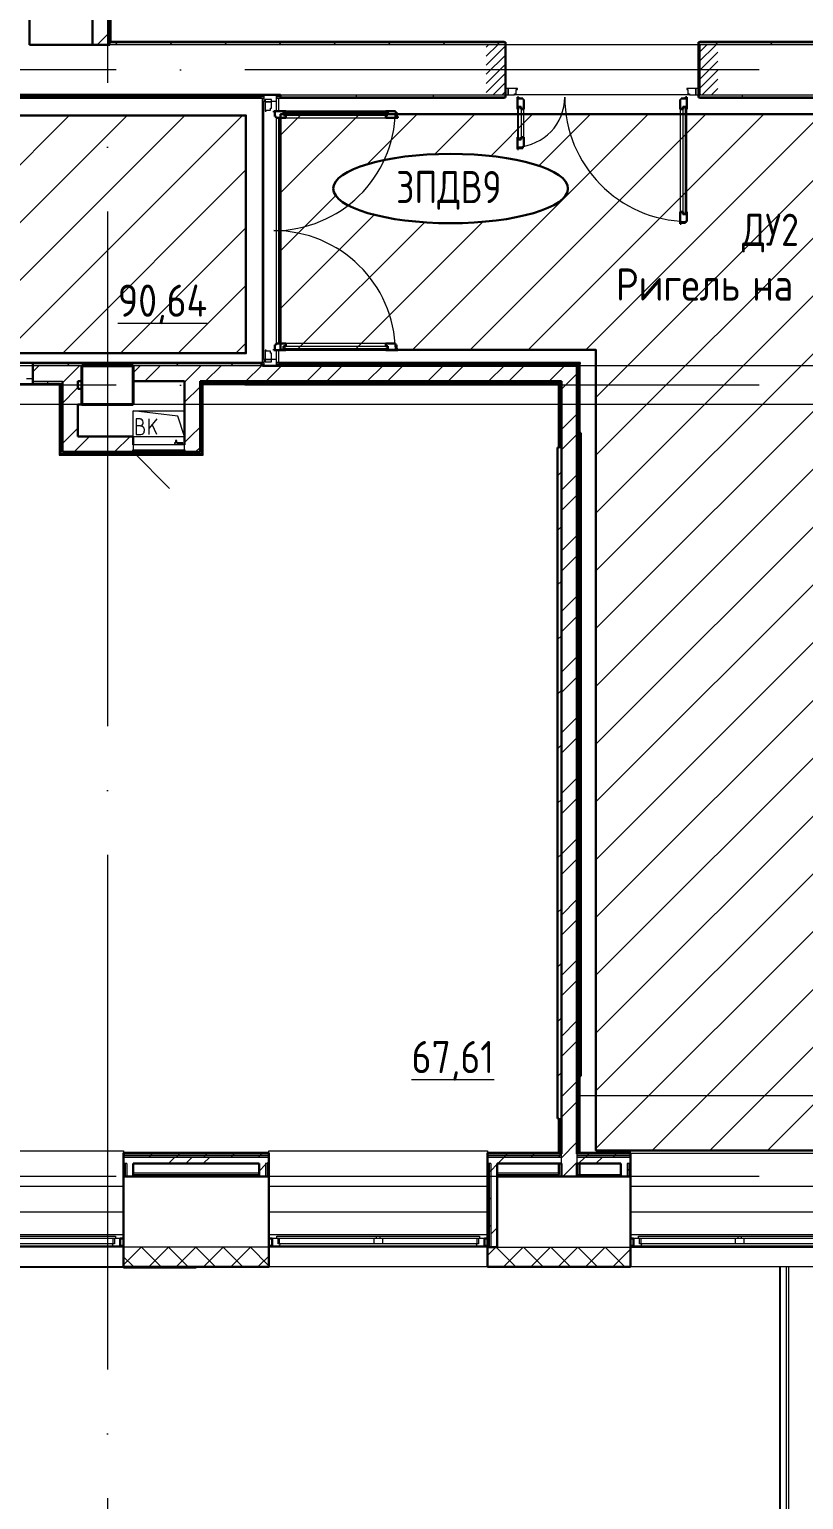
# Model space of a CAD drawing. Header units: millimetres. Extents: x -259809 to 472825, y -397243 to 31861.
# Drawn here: x 268364 to 274383, y -372963 to -361538 of the extents above; entities that cross this region are included whole.
import ezdxf

# ---------------------------------------------------------------- set-up
doc = ezdxf.new("R2010")
doc.units = ezdxf.units.MM
for name, pattern in [('ADSK_Линия сетки', [25, 20, -2.5, 0, -2.5]), ('ADSK_Сверху', [450, 300, -150]), ('ADSK_Штриховая_ш2 п1_5', [4.5, 3, -1.5])]:
    doc.linetypes.add(name, pattern=pattern)
for name, color, linetype, lineweight in [('_ Окна', 252, 'Continuous', 30), ('Аннотация', 252, 'Continuous', 18), ('Витраж', 252, 'Continuous', 9), ('Двери', 252, 'Continuous', 9), ('Линии', 7, 'Continuous', 9), ('лс', 5, 'Continuous', 30), ('Марки помещений', 252, 'Continuous', 20), ('Несущие колонны', 252, 'Continuous', 18), ('Оборудование', 8, 'Continuous', 18), ('Ограждение', 252, 'Continuous', 9), ('Окна', 252, 'Continuous', 9), ('Оси', 252, 'Continuous', 9), ('Перекрытие', 252, 'Continuous', 18), ('Стены внутренние', 252, 'Continuous', 18), ('Стены наружные', 252, 'Continuous', 18), ('Стены штриховка', 7, 'Continuous', 9)]:
    doc.layers.add(name, color=color, linetype=linetype, lineweight=lineweight)
doc.layers.add('Двери открывание', color=7, linetype='Continuous', lineweight=9, true_color=0xc0c0c0)
doc.layers.add('СОТ', color=7, linetype='Continuous')
doc.styles.add('GOST 2.304 type A', font='', dxfattribs={"height": 250})
doc.styles.add('GOST Common_2', font='', dxfattribs={"width": 0.9, "height": 250})
doc.styles.get('GOST 2.304 type A').set_extended_font_data('GOST 2.304 type A')
doc.styles.get('GOST Common_2').set_extended_font_data('GOST type B')
pattern_1 = [(45, (0, 56557.33), (-224.5064, 224.5064), [])]

# ---------------------------------------------------------------- blocks, each defined once
blk = doc.blocks.new('3 этаж')
at = {"color": 251, "lineweight": 18, "true_color": 0x636466}
for p, q in [((269518, -11854), (269171, -11813)), ((269171, -12013), (269171, -11813)), ((269171, -11813), (269571, -11813)), ((269225, -11876), (269195, -11876)), ((269195, -11876), (269195, -11996)), ((269355, -11876), (269295, -11948)), ((269295, -11996), (269295, -11876)), ((269571, -12013), (269518, -11854)), ((269228, -11930), (269195, -11930)), ((269248, -11910), (269248, -11900)), ((269258, -11970), (269258, -11960)), ((269355, -11996), (269319, -11919)), ((269195, -11996), (269231, -11996))]:
    blk.add_line(p, q, dxfattribs=at)
for centre, radius, start, end in [((269225, -11900), 23.3, 0, 90), ((269228, -11910), 20, 270, 0), ((269228, -11960), 30, 0, 90), ((269231, -11970), 26.7, 270, 0)]:
    blk.add_arc(centre, radius, start, end, dxfattribs=at)
at = {"layer": '_ Окна', "color": 251, "lineweight": 18, "true_color": 0x636466}
for p, q in [((269025, -18245), (269025, -18286)), ((269071, -18245), (269033, -18245)), ((269071, -18303), (269071, -18245)), ((270289, -18245), (270251, -18245)), ((270251, -18245), (270251, -18303)), ((270297, -18286), (270297, -18245)), ((271855, -18245), (271855, -18286)), ((271901, -18245), (271863, -18245)), ((271901, -18303), (271901, -18245)), ((273099, -18245), (273061, -18245)), ((273061, -18245), (273061, -18303)), ((273107, -18286), (273107, -18245)), ((269007, -18286), (269012, -18303)), ((269012, -18303), (269071, -18303)), ((269025, -18286), (269013, -18286)), ((270251, -18303), (270311, -18303)), ((270309, -18286), (270297, -18286)), ((270311, -18303), (270315, -18286)), ((271837, -18286), (271842, -18303)), ((271842, -18303), (271901, -18303)), ((271855, -18286), (271843, -18286)), ((273061, -18303), (273121, -18303)), ((273119, -18286), (273107, -18286)), ((273121, -18303), (273125, -18286))]:
    blk.add_line(p, q, dxfattribs=at)
at = {"layer": '_ Окна', "color": 251, "true_color": 0x636466}
for p, q in [((269096, -18245), (269071, -18245)), ((269071, -18245), (269071, -18303)), ((270251, -18245), (270226, -18245)), ((270251, -18303), (270251, -18245)), ((271926, -18245), (271901, -18245)), ((271901, -18245), (271901, -18303)), ((273061, -18245), (273036, -18245)), ((273061, -18303), (273061, -18245)), ((269071, -18303), (269096, -18303)), ((270226, -18303), (270251, -18303)), ((271901, -18303), (271926, -18303)), ((273036, -18303), (273061, -18303))]:
    blk.add_line(p, q, dxfattribs=at)
at = {"layer": 'Витраж', "color": 251, "lineweight": 18, "true_color": 0x636466}
for p, q in [((270186, -9358), (270186, -9408)), ((270286, -9358), (270186, -9358)), ((270286, -9408), (270286, -9358)), ((270186, -9408), (270196, -9408)), ((270246, -9408), (270286, -9408))]:
    blk.add_line(p, q, dxfattribs=at)
at = {"layer": 'Витраж', "color": 251, "true_color": 0x636466}
for p, q in [((270186, -11413), (270186, -9408)), ((270286, -9485), (270286, -9408)), ((270286, -11291), (270286, -9535)), ((270286, -11413), (270286, -11341))]:
    blk.add_line(p, q, dxfattribs=at)
at = {"layer": 'Витраж', "color": 251, "lineweight": 18, "true_color": 0x636466, "extrusion": (0, 0, -1)}
for p, q in [((270186, -11413), (270186, -11463)), ((270196, -11413), (270186, -11413)), ((270286, -11413), (270246, -11413)), ((270286, -11463), (270286, -11413)), ((268391, -11463), (268341, -11463)), ((268391, -11563), (268391, -11463)), ((270186, -11463), (270286, -11463)), ((268341, -11563), (268391, -11563))]:
    blk.add_line(p, q, dxfattribs=at)
at = {"layer": 'Двери', "color": 251, "linetype": 'Continuous', "lineweight": 18, "true_color": 0x636466}
for p, q in [((272005, -8968), (271916, -9057)), ((271934, -8968), (271916, -8986)), ((272066, -8978), (271916, -9128)), ((273702, -8968), (273566, -9104)), ((273631, -8968), (273566, -9033)), ((273716, -9025), (273566, -9175)), ((272066, -9048), (271916, -9198)), ((272066, -9119), (271916, -9269)), ((273716, -9096), (273566, -9246)), ((272066, -9190), (271916, -9340)), ((273716, -9166), (273566, -9316)), ((273716, -9237), (273595, -9358)), ((272066, -9261), (271969, -9358)), ((272066, -9331), (272039, -9358)), ((273716, -9308), (273666, -9358))]:
    blk.add_line(p, q, dxfattribs=at)
at = {"layer": 'Двери', "color": 251, "linetype": 'ADSK_Штриховая_ш2 п1_5', "true_color": 0x636466}
for p, q in [((272066, -8968), (271916, -8968)), ((272066, -9358), (272066, -8968)), ((273716, -8968), (273566, -8968)), ((273566, -8968), (273566, -9358)), ((271916, -9358), (272066, -9358)), ((273566, -9358), (273716, -9358))]:
    blk.add_line(p, q, dxfattribs=at)
at = {"layer": 'Двери', "color": 251, "true_color": 0x636466}
for p, q in [((272066, -9308), (272066, -9358)), ((272086, -9308), (272066, -9308)), ((272066, -9358), (272086, -9358)), ((272086, -9358), (272086, -9308)), ((272158, -9308), (272086, -9308)), ((272086, -9308), (272086, -9358)), ((272086, -9358), (272135, -9358)), ((272135, -9358), (272135, -9350)), ((272135, -9350), (272149, -9350)), ((272149, -9350), (272149, -9316)), ((272149, -9316), (272158, -9316)), ((272158, -9316), (272158, -9308)), ((273546, -9308), (273474, -9308)), ((273474, -9308), (273474, -9316)), ((273474, -9316), (273483, -9316)), ((273483, -9316), (273483, -9350)), ((273483, -9350), (273497, -9350)), ((273497, -9350), (273497, -9358)), ((273497, -9358), (273546, -9358)), ((273566, -9308), (273546, -9308)), ((273546, -9308), (273546, -9358)), ((273546, -9358), (273546, -9308)), ((273546, -9358), (273566, -9358)), ((273566, -9358), (273566, -9308)), ((270246, -9393), (270196, -9393)), ((270196, -9393), (270196, -9413)), ((270196, -9413), (270246, -9413)), ((270246, -9413), (270196, -9413)), ((270196, -9413), (270196, -9485)), ((270204, -9485), (270204, -9476)), ((270204, -9476), (270238, -9476)), ((270238, -9476), (270238, -9462)), ((270238, -9462), (270246, -9462)), ((270246, -9413), (270246, -9393)), ((270246, -9462), (270246, -9413)), ((272158, -9470), (272158, -9686)), ((272167, -9452), (272188, -9452)), ((272167, -9704), (272167, -9452)), ((272188, -9452), (272188, -9704)), ((272208, -9686), (272208, -9470)), ((273424, -9470), (273424, -10266)), ((273444, -9452), (273444, -10284)), ((273465, -9452), (273444, -9452)), ((273465, -10284), (273465, -9452)), ((273474, -10266), (273474, -9470)), ((270196, -9485), (270204, -9485)), ((270340, -9494), (270340, -9515)), ((271152, -9494), (270340, -9494)), ((270340, -9515), (271152, -9515)), ((271134, -9485), (270358, -9485)), ((270358, -9535), (271134, -9535)), ((271152, -9515), (271152, -9494)), ((272188, -9704), (272167, -9704)), ((273444, -10284), (273465, -10284)), ((271134, -11291), (270358, -11291)), ((270204, -11341), (270196, -11341)), ((270196, -11341), (270196, -11413)), ((270246, -11413), (270196, -11413)), ((270196, -11413), (270196, -11433)), ((270196, -11413), (270246, -11413)), ((270204, -11350), (270204, -11341)), ((270238, -11350), (270204, -11350)), ((270238, -11364), (270238, -11350)), ((270246, -11364), (270238, -11364)), ((270246, -11413), (270246, -11364)), ((270246, -11433), (270246, -11413)), ((270340, -11311), (271152, -11311)), ((270340, -11332), (270340, -11311)), ((271152, -11332), (270340, -11332)), ((270358, -11341), (271134, -11341)), ((271152, -11311), (271152, -11332)), ((270196, -11433), (270246, -11433))]:
    blk.add_line(p, q, dxfattribs=at)
at = {"layer": 'Двери', "color": 251, "lineweight": 30, "true_color": 0x636466}
for p, q in [((272166, -9376), (272158, -9376)), ((272158, -9376), (272158, -9470)), ((272167, -9470), (272158, -9470)), ((272166, -9385), (272166, -9376)), ((272200, -9385), (272166, -9385)), ((272167, -9452), (272167, -9470)), ((272188, -9452), (272167, -9452)), ((272188, -9470), (272188, -9452)), ((272208, -9470), (272188, -9470)), ((272200, -9394), (272200, -9385)), ((272208, -9394), (272200, -9394)), ((272208, -9470), (272208, -9394)), ((273432, -9394), (273424, -9394)), ((273424, -9394), (273424, -9470)), ((273424, -9470), (273444, -9470)), ((273432, -9385), (273432, -9394)), ((273466, -9385), (273432, -9385)), ((273444, -9470), (273444, -9452)), ((273444, -9452), (273465, -9452)), ((273465, -9452), (273465, -9470)), ((273465, -9470), (273474, -9470)), ((273474, -9376), (273466, -9376)), ((273466, -9376), (273466, -9385)), ((273474, -9470), (273474, -9376)), ((270358, -9485), (270264, -9485)), ((270264, -9485), (270264, -9493)), ((270264, -9493), (270273, -9493)), ((270273, -9493), (270273, -9527)), ((270273, -9527), (270282, -9527)), ((270282, -9527), (270282, -9535)), ((270282, -9535), (270358, -9535)), ((270340, -9494), (270358, -9494)), ((270340, -9515), (270340, -9494)), ((270358, -9515), (270340, -9515)), ((270358, -9494), (270358, -9485)), ((270358, -9535), (270358, -9515)), ((271210, -9485), (271134, -9485)), ((271134, -9494), (271134, -9485)), ((271152, -9494), (271134, -9494)), ((271134, -9515), (271152, -9515)), ((271134, -9535), (271134, -9515)), ((271134, -9535), (271228, -9535)), ((271152, -9515), (271152, -9494)), ((271210, -9493), (271210, -9485)), ((271219, -9493), (271210, -9493)), ((271219, -9527), (271219, -9493)), ((271228, -9527), (271219, -9527)), ((271228, -9535), (271228, -9527)), ((272158, -9686), (272158, -9780)), ((272167, -9686), (272158, -9686)), ((272167, -9704), (272167, -9686)), ((272188, -9704), (272167, -9704)), ((272188, -9686), (272188, -9704)), ((272208, -9686), (272188, -9686)), ((272208, -9762), (272208, -9686)), ((272158, -9780), (272166, -9780)), ((272166, -9780), (272166, -9771)), ((272166, -9771), (272200, -9771)), ((272200, -9771), (272200, -9762)), ((272200, -9762), (272208, -9762)), ((273424, -10266), (273424, -10360)), ((273424, -10266), (273444, -10266)), ((273444, -10266), (273444, -10284)), ((273465, -10266), (273474, -10266)), ((273465, -10284), (273465, -10266)), ((273474, -10342), (273474, -10266)), ((273424, -10360), (273432, -10360)), ((273432, -10360), (273432, -10351)), ((273432, -10351), (273466, -10351)), ((273444, -10284), (273465, -10284)), ((273466, -10351), (273466, -10342)), ((273466, -10342), (273474, -10342)), ((270273, -11299), (270273, -11333)), ((270282, -11299), (270273, -11299)), ((270358, -11291), (270282, -11291)), ((270282, -11291), (270282, -11299)), ((270358, -11291), (270358, -11311)), ((271210, -11291), (271134, -11291)), ((271134, -11291), (271134, -11311)), ((271210, -11299), (271210, -11291)), ((271219, -11299), (271210, -11299)), ((271219, -11333), (271219, -11299)), ((270273, -11333), (270264, -11333)), ((270264, -11333), (270264, -11341)), ((270264, -11341), (270358, -11341)), ((270358, -11311), (270340, -11311)), ((270340, -11311), (270340, -11332)), ((270340, -11332), (270358, -11332)), ((270358, -11332), (270358, -11341)), ((271134, -11311), (271152, -11311)), ((271134, -11332), (271134, -11341)), ((271152, -11332), (271134, -11332)), ((271134, -11341), (271228, -11341)), ((271152, -11311), (271152, -11332)), ((271228, -11333), (271219, -11333)), ((271228, -11341), (271228, -11333))]:
    blk.add_line(p, q, dxfattribs=at)
at = {"layer": 'Двери открывание', "color": 251, "true_color": 0x636466}
for centre, radius, start, end in [((272140, -9376), 386, 272.6728, 0), ((273492, -9376), 966, 180, 268.9323), ((270264, -9467), 946, 270, 358.9097), ((270264, -11359), 946, 1.0903, 90)]:
    blk.add_arc(centre, radius, start, end, dxfattribs=at)
at = {"layer": 'Линии', "color": 251, "linetype": 'ADSK_Сверху', "ltscale": 200, "true_color": 0x636466}
for p, q in [((294576, -11463), (261366, -11463)), ((294576, -11763), (261366, -11763))]:
    blk.add_line(p, q, dxfattribs=at)
at = {"layer": 'Несущие колонны', "color": 251, "lineweight": 40, "true_color": 0x636466}
for p, q in [((268771, -11463), (269171, -11463)), ((268771, -11763), (268771, -11463)), ((269171, -11463), (268771, -11463)), ((269171, -11463), (269171, -11763)), ((268771, -11583), (268771, -11763)), ((269171, -11763), (269171, -11583)), ((269171, -11763), (268771, -11763)), ((268771, -11763), (269171, -11763))]:
    blk.add_line(p, q, dxfattribs=at)
at = {"layer": 'Несущие колонны', "color": 251, "true_color": 0x636466}
for p, q in [((268771, -11463), (268771, -11583)), ((269171, -11583), (269171, -11463))]:
    blk.add_line(p, q, dxfattribs=at)
at = {"layer": 'Оборудование', "color": 251, "true_color": 0x636466}
for p, q in [((269171, -12078), (269171, -12115)), ((269571, -12078), (269171, -12078)), ((269500, -12063), (269492, -12063)), ((269492, -12063), (269492, -12068)), ((269492, -12068), (269500, -12068)), ((269495, -12063), (269495, -12078)), ((269515, -12063), (269495, -12063)), ((269499, -12061), (269497, -12063)), ((269499, -12043), (269499, -12061)), ((269511, -12043), (269499, -12043)), ((269511, -12061), (269499, -12061)), ((269556, -12063), (269510, -12063)), ((269510, -12068), (269556, -12068)), ((269511, -12061), (269511, -12043)), ((269513, -12063), (269511, -12061)), ((269515, -12078), (269515, -12063)), ((269556, -12068), (269556, -12063)), ((269571, -12115), (269571, -12078)), ((269171, -12133), (269454, -12416)), ((269172, -12116), (269570, -12116)), ((269178, -12116), (269178, -12125)), ((269179, -12126), (269563, -12126)), ((269190, -12128), (269190, -12133)), ((269190, -12133), (269552, -12133)), ((269475, -12133), (269475, -12135)), ((269475, -12135), (269479, -12135)), ((269539, -12135), (269479, -12135)), ((269539, -12135), (269543, -12135)), ((269543, -12135), (269543, -12133)), ((269552, -12133), (269552, -12128)), ((269564, -12125), (269564, -12116))]:
    blk.add_line(p, q, dxfattribs=at)
for points, knots in [([(269171, -12115), (269171, -12115), (269171, -12115), (269171, -12115), (269172, -12115), (269172, -12116), (269172, -12116), (269172, -12116), (269172, -12116), (269172, -12116)], [-1, -1, -1, -1, -0.833333, -0.666667, -0.5, -0.333333, -0.25, -0.166667, 0, 0, 0, 0]), ([(269178, -12125), (269178, -12126), (269178, -12126), (269178, -12126), (269179, -12126), (269179, -12126), (269179, -12126), (269179, -12126), (269179, -12126), (269179, -12126), (269179, -12126)], [-1, -1, -1, -1, -0.833333, -0.666667, -0.541667, -0.416667, -0.333333, -0.25, -0.166667, 0, 0, 0, 0]), ([(269189, -12126), (269189, -12126), (269189, -12126), (269189, -12127), (269190, -12127), (269190, -12127), (269190, -12127), (269190, -12127), (269190, -12127), (269190, -12127), (269190, -12128), (269190, -12128), (269190, -12128)], [-1, -1, -1, -1, -0.833333, -0.75, -0.666667, -0.583333, -0.5, -0.416667, -0.333333, -0.25, -0.166667, 0, 0, 0, 0]), ([(269552, -12128), (269552, -12128), (269552, -12128), (269552, -12127), (269553, -12127), (269553, -12127), (269553, -12127), (269553, -12127), (269553, -12127), (269553, -12127), (269554, -12126), (269554, -12126), (269554, -12126)], [0, 0, 0, 0, 0.166667, 0.25, 0.333333, 0.416667, 0.5, 0.583333, 0.666667, 0.75, 0.833333, 1, 1, 1, 1]), ([(269563, -12126), (269563, -12126), (269564, -12126), (269564, -12126), (269564, -12126), (269564, -12126), (269564, -12126), (269564, -12126), (269564, -12126), (269564, -12126), (269564, -12125)], [0, 0, 0, 0, 0.166667, 0.25, 0.333333, 0.416667, 0.541667, 0.666667, 0.833333, 1, 1, 1, 1]), ([(269570, -12116), (269571, -12116), (269571, -12116), (269571, -12116), (269571, -12116), (269571, -12115), (269571, -12115), (269571, -12115), (269571, -12115), (269571, -12115)], [0, 0, 0, 0, 0.166667, 0.25, 0.333333, 0.5, 0.666667, 0.833333, 1, 1, 1, 1])]:
    blk.add_open_spline(points, degree=3, knots=knots, dxfattribs=at)
at = {"layer": 'Ограждение', "color": 251, "true_color": 0x636466}
for p, q in [((269001, -8943), (269001, -3163)), ((269001, -8943), (268996, -8948)), ((272056, -8943), (269001, -8943)), ((272056, -8943), (272056, -8948)), ((273576, -8948), (273576, -8943)), ((278088, -8943), (273576, -8943)), ((266931, -9383), (270186, -9383)), ((270186, -9373), (270162, -9373)), ((270289, -9383), (270289, -9373)), ((270317, -9373), (270289, -9373)), ((270289, -9383), (272056, -9383)), ((272056, -9378), (272056, -9383)), ((273576, -9383), (273576, -9378)), ((273576, -9383), (285056, -9383)), ((270186, -11438), (264851, -11438)), ((270177, -11448), (270186, -11448)), ((270289, -11448), (270289, -11438)), ((272646, -11438), (270289, -11438)), ((270289, -11448), (270302, -11448)), ((272641, -11448), (272646, -11448)), ((272646, -11438), (272646, -11448)), ((264851, -11608), (268596, -11608)), ((268601, -11603), (268596, -11608)), ((268596, -11608), (268596, -12158)), ((269716, -11608), (269711, -11603)), ((269716, -12158), (269716, -11608)), ((269716, -11608), (272476, -11608)), ((272476, -11608), (272481, -11603)), ((272476, -11608), (272476, -12098)), ((272641, -11723), (272646, -11723)), ((272646, -11983), (272646, -11723)), ((268596, -12158), (268601, -12153)), ((268596, -12158), (269716, -12158)), ((269716, -12158), (269711, -12153)), ((272646, -17133), (272646, -16983)), ((272641, -17133), (280481, -17133)), ((272476, -17313), (272476, -17578)), ((267396, -17563), (269096, -17563)), ((269096, -17563), (269096, -17578)), ((270226, -17578), (270226, -17563)), ((270226, -17563), (271926, -17563)), ((271926, -17563), (271926, -17578)), ((273036, -17578), (273036, -17563)), ((273036, -17563), (274736, -17563)), ((273036, -17583), (274736, -17583)), ((272476, -17663), (272476, -17738)), ((272486, -17748), (272486, -17663)), ((272636, -17663), (272636, -17748)), ((272646, -17748), (272646, -17663)), ((270151, -17738), (269171, -17738)), ((272476, -17738), (272001, -17738)), ((272314, -17748), (272486, -17748)), ((272476, -17738), (272486, -17748)), ((267396, -17838), (269096, -17838)), ((270226, -17838), (271926, -17838)), ((273036, -17838), (274736, -17838)), ((267396, -18038), (269096, -18038)), ((270226, -18038), (271926, -18038)), ((273036, -18038), (274736, -18038)), ((267396, -18213), (269096, -18213)), ((270226, -18213), (271926, -18213)), ((273036, -18213), (274736, -18213)), ((274198, -25344), (274198, -18465)), ((274204, -25344), (274204, -18465)), ((274251, -25344), (274251, -18465)), ((274266, -18465), (274266, -25344))]:
    blk.add_line(p, q, dxfattribs=at)
at = {"layer": 'Окна', "color": 251, "true_color": 0x636466}
for p, q in [((268261, -18228), (269033, -18228)), ((269033, -18245), (268261, -18245)), ((269013, -18245), (269013, -18286)), ((269033, -18228), (269033, -18245)), ((270289, -18228), (271061, -18228)), ((270289, -18245), (270289, -18228)), ((271061, -18245), (270289, -18245)), ((270309, -18286), (270309, -18245)), ((271041, -18245), (271041, -18286)), ((271061, -18228), (271091, -18228)), ((271061, -18228), (271061, -18245)), ((271091, -18245), (271061, -18245)), ((271091, -18228), (271863, -18228)), ((271091, -18245), (271091, -18228)), ((271863, -18245), (271091, -18245)), ((271111, -18286), (271111, -18245)), ((271843, -18245), (271843, -18286)), ((271863, -18228), (271863, -18245)), ((273099, -18228), (273871, -18228)), ((273099, -18245), (273099, -18228)), ((273871, -18245), (273099, -18245)), ((273119, -18286), (273119, -18245)), ((273851, -18245), (273851, -18286)), ((273871, -18228), (273901, -18228)), ((273871, -18228), (273871, -18245)), ((273901, -18245), (273871, -18245)), ((273901, -18228), (274673, -18228)), ((273901, -18245), (273901, -18228)), ((274673, -18245), (273901, -18245)), ((273921, -18286), (273921, -18245)), ((267481, -18303), (269012, -18303)), ((269013, -18286), (268281, -18286)), ((271041, -18286), (270309, -18286)), ((270311, -18303), (271842, -18303)), ((271111, -18286), (271041, -18286)), ((271843, -18286), (271111, -18286)), ((273851, -18286), (273119, -18286)), ((273121, -18303), (274652, -18303)), ((273921, -18286), (273851, -18286)), ((274653, -18286), (273921, -18286))]:
    blk.add_line(p, q, dxfattribs=at)
at = {"layer": 'Оси', "color": 251, "linetype": 'ADSK_Линия сетки', "ltscale": 200, "true_color": 0x636466}
for p, q in [((268971, -263), (268971, -31390)), ((314039, -9163), (237099, -9163)), ((314039, -11613), (237099, -11613)), ((314039, -17763), (237099, -17763))]:
    blk.add_line(p, q, dxfattribs=at)
at = {"layer": 'Перекрытие', "color": 251, "true_color": 0x636466}
for p, q in [((269171, -12013), (269171, -11813)), ((269171, -11813), (269571, -11813))]:
    blk.add_line(p, q, dxfattribs=at)
at = {"layer": 'Стены внутренние', "color": 251, "lineweight": 30, "true_color": 0x636466}
for p, q in [((268366, -8968), (268366, -8753)), ((268856, -8968), (268366, -8968)), ((268991, -8968), (268976, -8968)), ((272066, -9358), (272066, -8968)), ((273576, -8968), (273576, -8973)), ((270162, -9358), (270317, -9358)), ((273576, -9353), (273576, -9358)), ((269096, -17763), (269096, -18465)), ((270151, -17763), (269171, -17763)), ((270226, -18465), (270226, -17763)), ((272501, -17763), (272001, -17763)), ((272001, -17763), (272001, -18313)), ((272961, -17763), (272621, -17763)), ((273036, -18465), (273036, -17763)), ((272001, -18313), (271926, -18313)), ((271926, -18313), (271926, -18465)), ((269096, -18465), (270226, -18465)), ((271926, -18465), (273036, -18465))]:
    blk.add_line(p, q, dxfattribs=at)
at = {"layer": 'Стены внутренние', "color": 251, "true_color": 0x636466}
for p, q in [((273566, -8968), (268991, -8968)), ((280336, -8968), (273576, -8968)), ((273576, -8973), (273576, -9353)), ((270317, -9358), (272066, -9358)), ((273497, -9358), (272135, -9358)), ((273576, -9358), (280336, -9358)), ((271926, -18313), (266296, -18313)), ((272001, -18313), (280251, -18313)), ((269096, -18465), (267396, -18465)), ((271926, -18465), (270226, -18465)), ((274736, -18465), (273036, -18465))]:
    blk.add_line(p, q, dxfattribs=at)
at = {"layer": 'Стены внутренние', "color": 251, "linetype": 'Continuous', "lineweight": 9, "true_color": 0x636466}
for p, q in [((269173, -18463), (269096, -18387)), ((269098, -18448), (269233, -18313)), ((269385, -18463), (269235, -18313)), ((269296, -18463), (269446, -18313)), ((269597, -18463), (269447, -18313)), ((269508, -18463), (269658, -18313)), ((269809, -18463), (269659, -18313)), ((269720, -18463), (269870, -18313)), ((270021, -18463), (269871, -18313)), ((269932, -18463), (270082, -18313)), ((270224, -18454), (270084, -18313)), ((270144, -18463), (270226, -18381)), ((271926, -18378), (271991, -18313)), ((272143, -18463), (271993, -18313)), ((272053, -18463), (272203, -18313)), ((272355, -18463), (272205, -18313)), ((272265, -18463), (272415, -18313)), ((272567, -18463), (272417, -18313)), ((272478, -18463), (272628, -18313)), ((272779, -18463), (272629, -18313)), ((272690, -18463), (272840, -18313)), ((272991, -18463), (272841, -18313)), ((272902, -18463), (273036, -18329)), ((269096, -18453), (269098, -18453)), ((269132, -18465), (269131, -18463)), ((269718, -18465), (269717, -18463)), ((271931, -18463), (271926, -18459)), ((272534, -18465), (272533, -18463))]:
    blk.add_line(p, q, dxfattribs=at)
at = {"layer": 'Стены наружные', "color": 251, "lineweight": 30, "true_color": 0x636466}
for p, q in [((268976, -8968), (268976, -3178)), ((268991, -8953), (268991, -3163)), ((268996, -8948), (268996, -3158)), ((268856, -8753), (268856, -8968)), ((268856, -8968), (268976, -8968)), ((268996, -8953), (268991, -8953)), ((272066, -8948), (268996, -8948)), ((272066, -8968), (272066, -8948)), ((273566, -8948), (273566, -8968)), ((285066, -8948), (273566, -8948)), ((273566, -8968), (273576, -8968)), ((273576, -8973), (273566, -8973)), ((273566, -8973), (273566, -9353)), ((270162, -9358), (267976, -9358)), ((270162, -9378), (270162, -9358)), ((270317, -9358), (270317, -9378)), ((272066, -9378), (272066, -9358)), ((273566, -9353), (273576, -9353)), ((273576, -9358), (273566, -9358)), ((273566, -9358), (273566, -9378)), ((266936, -9378), (270162, -9378)), ((266941, -9373), (270162, -9373)), ((270317, -9378), (272066, -9378)), ((273566, -9378), (285066, -9378)), ((268391, -11443), (268391, -11603)), ((270162, -11443), (268391, -11443)), ((268771, -11463), (269171, -11463)), ((270162, -11448), (270162, -11443)), ((270177, -11448), (270162, -11448)), ((270177, -11463), (270177, -11448)), ((270177, -11463), (272621, -11463)), ((270302, -11448), (270302, -11463)), ((270302, -11448), (272636, -11448)), ((272641, -11443), (270317, -11443)), ((270317, -11443), (270317, -11448)), ((272621, -11463), (272621, -17588)), ((272636, -11448), (272636, -17583)), ((272641, -11983), (272641, -11443)), ((268391, -11603), (268601, -11603)), ((268601, -11603), (268601, -12153)), ((268606, -11598), (268606, -12148)), ((268621, -12133), (268621, -11583)), ((268741, -11583), (268771, -11583)), ((268741, -11643), (268741, -11583)), ((268771, -11643), (268741, -11643)), ((268771, -11763), (268771, -11643)), ((269171, -11583), (269571, -11583)), ((269571, -11583), (269571, -12078)), ((269691, -11583), (272501, -11583)), ((269691, -12133), (269691, -11583)), ((269706, -12148), (269706, -11598)), ((269706, -11598), (272486, -11598)), ((269711, -12153), (269711, -11603)), ((269711, -11603), (272481, -11603)), ((272481, -11603), (272481, -12098)), ((272486, -11598), (272486, -12098)), ((272501, -17588), (272501, -11583)), ((268741, -12013), (268741, -11763)), ((268741, -11763), (268771, -11763)), ((272651, -11983), (272641, -11983)), ((272651, -16983), (272651, -11983)), ((269171, -12013), (268741, -12013)), ((269171, -12078), (269171, -12013)), ((272471, -12098), (272471, -17313)), ((272481, -12098), (272471, -12098)), ((268601, -12153), (269711, -12153)), ((268606, -12148), (269706, -12148)), ((269190, -12133), (268621, -12133)), ((269171, -12133), (269171, -12115)), ((269691, -12133), (269552, -12133)), ((269571, -12115), (269571, -12133)), ((272641, -16983), (272651, -16983)), ((272641, -17578), (272641, -16983)), ((272471, -17313), (272481, -17313)), ((272481, -17313), (272481, -17578)), ((272486, -17313), (272486, -17583)), ((270226, -17578), (269096, -17578)), ((269096, -17578), (269096, -17763)), ((270226, -17763), (270226, -17578)), ((271926, -17578), (271926, -18313)), ((272481, -17578), (271926, -17578)), ((272486, -17583), (272481, -17583)), ((272486, -17588), (272501, -17588)), ((272501, -17588), (272486, -17588)), ((273036, -17578), (272641, -17578)), ((273036, -17763), (273036, -17578)), ((269171, -17663), (270151, -17663)), ((269171, -17763), (269171, -17663)), ((270151, -17663), (270151, -17763)), ((272001, -17663), (272501, -17663)), ((272001, -17763), (272001, -17663)), ((272501, -17663), (272501, -17763)), ((272621, -17763), (272621, -17663)), ((272621, -17663), (272961, -17663)), ((272961, -17663), (272961, -17763)), ((269096, -17763), (269171, -17763)), ((270151, -17763), (270226, -17763)), ((272501, -17763), (272621, -17763)), ((272961, -17763), (273036, -17763)), ((269096, -18465), (269096, -18470)), ((269661, -18470), (269096, -18470)), ((269661, -18465), (269661, -18470))]:
    blk.add_line(p, q, dxfattribs=at)
at = {"layer": 'Стены наружные', "color": 251, "linetype": 'Continuous', "lineweight": 9, "true_color": 0x636466}
for p, q in [((268891, -8968), (268976, -8883)), ((268991, -8868), (268996, -8863)), ((268991, -8939), (268996, -8934)), ((269032, -8968), (269047, -8953)), ((269047, -8953), (269052, -8948)), ((269118, -8953), (269123, -8948)), ((269189, -8953), (269194, -8948)), ((269260, -8953), (269265, -8948)), ((269330, -8953), (269335, -8948)), ((269401, -8953), (269406, -8948)), ((269457, -8968), (269472, -8953)), ((269472, -8953), (269477, -8948)), ((269542, -8953), (269547, -8948)), ((269613, -8953), (269618, -8948)), ((269684, -8953), (269689, -8948)), ((269755, -8953), (269760, -8948)), ((269825, -8953), (269830, -8948)), ((269881, -8968), (269896, -8953)), ((269896, -8953), (269901, -8948)), ((269967, -8953), (269972, -8948)), ((270037, -8953), (270042, -8948)), ((270108, -8953), (270113, -8948)), ((270179, -8953), (270184, -8948)), ((270250, -8953), (270255, -8948)), ((270305, -8968), (270320, -8953)), ((270320, -8953), (270325, -8948)), ((270391, -8953), (270396, -8948)), ((270462, -8953), (270467, -8948)), ((270532, -8953), (270537, -8948)), ((270603, -8953), (270608, -8948)), ((270674, -8953), (270679, -8948)), ((270730, -8968), (270745, -8953)), ((270745, -8953), (270750, -8948)), ((270815, -8953), (270820, -8948)), ((270886, -8953), (270891, -8948)), ((270957, -8953), (270962, -8948)), ((271027, -8953), (271032, -8948)), ((271098, -8953), (271103, -8948)), ((271154, -8968), (271169, -8953)), ((271169, -8953), (271174, -8948)), ((271239, -8953), (271244, -8948)), ((271310, -8953), (271315, -8948)), ((271381, -8953), (271386, -8948)), ((271452, -8953), (271457, -8948)), ((271522, -8953), (271527, -8948)), ((271578, -8968), (271593, -8953)), ((271593, -8953), (271598, -8948)), ((271664, -8953), (271669, -8948)), ((271734, -8953), (271739, -8948)), ((271805, -8953), (271810, -8948)), ((271876, -8953), (271881, -8948)), ((271947, -8953), (271952, -8948)), ((272002, -8968), (272017, -8953)), ((272017, -8953), (272022, -8948)), ((273566, -9008), (273576, -8998)), ((273566, -9008), (273576, -8998)), ((273573, -8953), (273578, -8948)), ((273644, -8953), (273649, -8948)), ((273699, -8968), (273714, -8953)), ((273714, -8953), (273719, -8948)), ((273785, -8953), (273790, -8948)), ((273856, -8953), (273861, -8948)), ((273926, -8953), (273931, -8948)), ((273997, -8953), (274002, -8948)), ((274068, -8953), (274073, -8948)), ((274124, -8968), (274139, -8953)), ((274139, -8953), (274144, -8948)), ((274209, -8953), (274214, -8948)), ((274280, -8953), (274285, -8948)), ((274351, -8953), (274356, -8948)), ((273566, -9165), (273576, -9155)), ((273566, -9165), (273576, -9155)), ((268627, -9373), (268642, -9358)), ((269052, -9373), (269067, -9358)), ((269476, -9373), (269491, -9358)), ((269900, -9373), (269915, -9358)), ((270907, -9373), (270907, -9358)), ((271507, -9373), (271507, -9358)), ((273907, -9373), (273907, -9358)), ((268410, -9378), (268415, -9373)), ((268481, -9378), (268486, -9373)), ((268552, -9378), (268557, -9373)), ((268622, -9378), (268627, -9373)), ((268693, -9378), (268698, -9373)), ((268764, -9378), (268769, -9373)), ((268835, -9378), (268840, -9373)), ((268905, -9378), (268910, -9373)), ((268976, -9378), (268981, -9373)), ((269047, -9378), (269052, -9373)), ((269117, -9378), (269122, -9373)), ((269188, -9378), (269193, -9373)), ((269259, -9378), (269264, -9373)), ((269330, -9378), (269335, -9373)), ((269400, -9378), (269405, -9373)), ((269471, -9378), (269476, -9373)), ((269542, -9378), (269547, -9373)), ((269612, -9378), (269617, -9373)), ((269683, -9378), (269688, -9373)), ((269754, -9378), (269759, -9373)), ((269825, -9378), (269830, -9373)), ((269895, -9378), (269900, -9373)), ((269966, -9378), (269971, -9373)), ((270037, -9378), (270042, -9373)), ((270107, -9378), (270112, -9373)), ((270320, -9378), (270325, -9373)), ((270390, -9378), (270395, -9373)), ((270461, -9378), (270466, -9373)), ((270532, -9378), (270537, -9373)), ((270602, -9378), (270607, -9373)), ((270673, -9378), (270678, -9373)), ((270744, -9378), (270749, -9373)), ((270814, -9378), (270819, -9373)), ((270885, -9378), (270890, -9373)), ((270956, -9378), (270961, -9373)), ((271027, -9378), (271032, -9373)), ((271097, -9378), (271102, -9373)), ((271168, -9378), (271173, -9373)), ((271239, -9378), (271244, -9373)), ((271309, -9378), (271314, -9373)), ((271380, -9378), (271385, -9373)), ((271451, -9378), (271456, -9373)), ((271522, -9378), (271527, -9373)), ((271592, -9378), (271597, -9373)), ((271663, -9378), (271668, -9373)), ((271734, -9378), (271739, -9373)), ((271804, -9378), (271809, -9373)), ((271875, -9378), (271880, -9373)), ((271946, -9378), (271951, -9373)), ((272017, -9378), (272022, -9373)), ((273572, -9378), (273577, -9373)), ((273643, -9378), (273648, -9373)), ((273714, -9378), (273719, -9373)), ((273784, -9378), (273789, -9373)), ((273855, -9378), (273860, -9373)), ((273926, -9378), (273931, -9373)), ((273996, -9378), (274001, -9373)), ((274067, -9378), (274072, -9373)), ((274138, -9378), (274143, -9373)), ((274209, -9378), (274214, -9373)), ((274279, -9378), (274284, -9373)), ((274350, -9378), (274355, -9373)), ((268391, -11448), (268396, -11443)), ((268391, -11511), (268439, -11463)), ((268462, -11448), (268467, -11443)), ((268532, -11448), (268537, -11443)), ((268603, -11448), (268608, -11443)), ((268634, -11583), (268754, -11463)), ((268659, -11463), (268674, -11448)), ((268674, -11448), (268679, -11443)), ((268744, -11448), (268749, -11443)), ((268815, -11448), (268820, -11443)), ((268886, -11448), (268891, -11443)), ((268957, -11448), (268962, -11443)), ((269027, -11448), (269032, -11443)), ((269083, -11463), (269098, -11448)), ((269098, -11448), (269103, -11443)), ((269169, -11448), (269174, -11443)), ((269171, -11517), (269225, -11463)), ((269239, -11448), (269244, -11443)), ((269262, -11583), (269382, -11463)), ((269310, -11448), (269315, -11443)), ((269381, -11448), (269386, -11443)), ((269452, -11448), (269457, -11443)), ((269507, -11463), (269522, -11448)), ((269522, -11448), (269527, -11443)), ((269577, -11583), (269697, -11463)), ((269593, -11448), (269598, -11443)), ((269664, -11448), (269669, -11443)), ((269734, -11448), (269739, -11443)), ((269734, -11583), (269854, -11463)), ((269805, -11448), (269810, -11443)), ((269876, -11448), (269881, -11443)), ((269932, -11463), (269947, -11448)), ((269947, -11448), (269952, -11443)), ((270017, -11448), (270022, -11443)), ((270048, -11583), (270168, -11463)), ((270088, -11448), (270093, -11443)), ((270159, -11448), (270162, -11445)), ((270205, -11583), (270325, -11463)), ((270356, -11463), (270371, -11448)), ((270371, -11448), (270376, -11443)), ((270442, -11448), (270447, -11443)), ((270512, -11448), (270517, -11443)), ((270520, -11583), (270640, -11463)), ((270583, -11448), (270588, -11443)), ((270654, -11448), (270659, -11443)), ((270677, -11583), (270797, -11463)), ((270724, -11448), (270729, -11443)), ((270780, -11463), (270795, -11448)), ((270795, -11448), (270800, -11443)), ((270866, -11448), (270871, -11443)), ((270937, -11448), (270942, -11443)), ((270991, -11583), (271111, -11463)), ((271007, -11448), (271012, -11443)), ((271078, -11448), (271083, -11443)), ((271148, -11583), (271268, -11463)), ((271149, -11448), (271154, -11443)), ((271204, -11463), (271219, -11448)), ((271219, -11448), (271224, -11443)), ((271290, -11448), (271295, -11443)), ((271361, -11448), (271366, -11443)), ((271431, -11448), (271436, -11443)), ((271462, -11583), (271582, -11463)), ((271502, -11448), (271507, -11443)), ((271573, -11448), (271578, -11443)), ((271620, -11583), (271740, -11463)), ((271629, -11463), (271644, -11448)), ((271644, -11448), (271649, -11443)), ((271714, -11448), (271719, -11443)), ((271785, -11448), (271790, -11443)), ((271856, -11448), (271861, -11443)), ((271926, -11448), (271931, -11443)), ((271934, -11583), (272054, -11463)), ((271997, -11448), (272002, -11443)), ((272053, -11463), (272068, -11448)), ((272068, -11448), (272073, -11443)), ((272091, -11583), (272211, -11463)), ((272139, -11448), (272144, -11443)), ((272209, -11448), (272214, -11443)), ((272280, -11448), (272285, -11443)), ((272351, -11448), (272356, -11443)), ((272405, -11583), (272525, -11463)), ((272421, -11448), (272426, -11443)), ((272477, -11463), (272492, -11448)), ((272492, -11448), (272497, -11443)), ((272563, -11448), (272568, -11443)), ((272563, -11583), (272621, -11525)), ((272634, -11448), (272636, -11446)), ((272636, -11446), (272639, -11443)), ((272636, -11516), (272641, -11511)), ((268448, -11603), (268453, -11598)), ((268507, -11598), (268507, -11583)), ((268519, -11603), (268524, -11598)), ((268589, -11603), (268594, -11598)), ((268621, -11596), (268634, -11583)), ((268621, -11753), (268731, -11643)), ((268731, -11643), (268741, -11633)), ((269571, -11589), (269577, -11583)), ((269571, -11746), (269691, -11626)), ((269706, -11618), (269711, -11613)), ((269707, -11598), (269707, -11583)), ((269721, -11603), (269726, -11598)), ((269792, -11603), (269797, -11598)), ((269862, -11603), (269867, -11598)), ((269933, -11603), (269938, -11598)), ((270004, -11603), (270009, -11598)), ((270074, -11603), (270079, -11598)), ((270145, -11603), (270150, -11598)), ((270216, -11603), (270221, -11598)), ((270287, -11603), (270292, -11598)), ((270307, -11598), (270307, -11583)), ((270357, -11603), (270362, -11598)), ((270428, -11603), (270433, -11598)), ((270499, -11603), (270504, -11598)), ((270569, -11603), (270574, -11598)), ((270640, -11603), (270645, -11598)), ((270711, -11603), (270716, -11598)), ((270782, -11603), (270787, -11598)), ((270852, -11603), (270857, -11598)), ((270907, -11598), (270907, -11583)), ((270923, -11603), (270928, -11598)), ((270994, -11603), (270999, -11598)), ((271064, -11603), (271069, -11598)), ((271135, -11603), (271140, -11598)), ((271206, -11603), (271211, -11598)), ((271276, -11603), (271281, -11598)), ((271347, -11603), (271352, -11598)), ((271418, -11603), (271423, -11598)), ((271489, -11603), (271494, -11598)), ((271507, -11598), (271507, -11583)), ((271559, -11603), (271564, -11598)), ((271630, -11603), (271635, -11598)), ((271701, -11603), (271706, -11598)), ((271771, -11603), (271776, -11598)), ((271842, -11603), (271847, -11598)), ((271913, -11603), (271918, -11598)), ((271984, -11603), (271989, -11598)), ((272054, -11603), (272059, -11598)), ((272107, -11598), (272107, -11583)), ((272125, -11603), (272130, -11598)), ((272196, -11603), (272201, -11598)), ((272266, -11603), (272271, -11598)), ((272337, -11603), (272342, -11598)), ((272408, -11603), (272413, -11598)), ((272479, -11603), (272484, -11598)), ((272501, -11645), (272563, -11583)), ((272636, -11587), (272641, -11582)), ((272636, -11658), (272641, -11653)), ((268601, -11662), (268606, -11657)), ((268601, -11733), (268606, -11728)), ((269706, -11689), (269711, -11684)), ((269706, -11759), (269711, -11754)), ((272481, -11671), (272486, -11666)), ((272481, -11742), (272486, -11737)), ((272636, -11729), (272641, -11724)), ((268601, -11804), (268606, -11799)), ((268601, -11874), (268606, -11869)), ((269706, -11830), (269711, -11825)), ((272481, -11813), (272486, -11808)), ((272481, -11884), (272486, -11879)), ((272486, -11879), (272501, -11864)), ((272501, -11959), (272621, -11839)), ((272636, -11799), (272641, -11794)), ((272636, -11870), (272641, -11865)), ((268601, -11945), (268606, -11940)), ((268621, -12067), (268741, -11947)), ((269618, -12013), (269691, -11940)), ((269706, -11901), (269711, -11896)), ((269706, -11971), (269711, -11966)), ((272481, -11954), (272486, -11949)), ((272636, -11941), (272641, -11936)), ((268601, -12016), (268606, -12011)), ((268601, -12087), (268606, -12082)), ((268712, -12133), (268741, -12104)), ((268741, -12104), (268832, -12013)), ((269027, -12133), (269147, -12013)), ((269571, -12060), (269618, -12013)), ((269655, -12133), (269691, -12097)), ((269706, -12042), (269711, -12037)), ((269706, -12113), (269711, -12108)), ((272481, -12025), (272486, -12020)), ((272481, -12096), (272486, -12091)), ((272501, -12116), (272621, -11996)), ((268605, -12153), (268606, -12152)), ((268606, -12152), (268610, -12148)), ((268676, -12153), (268681, -12148)), ((268747, -12153), (268752, -12148)), ((268817, -12153), (268822, -12148)), ((268888, -12153), (268893, -12148)), ((268959, -12153), (268964, -12148)), ((269029, -12153), (269034, -12148)), ((269100, -12153), (269105, -12148)), ((269107, -12148), (269107, -12133)), ((269171, -12153), (269176, -12148)), ((269242, -12153), (269247, -12148)), ((269312, -12153), (269317, -12148)), ((269383, -12153), (269388, -12148)), ((269454, -12153), (269459, -12148)), ((269524, -12153), (269529, -12148)), ((269595, -12153), (269600, -12148)), ((269666, -12153), (269671, -12148)), ((272471, -12318), (272501, -12288)), ((272501, -12430), (272621, -12310)), ((272501, -12588), (272621, -12468)), ((272471, -12742), (272501, -12712)), ((272501, -12902), (272621, -12782)), ((272501, -13059), (272621, -12939)), ((272471, -13166), (272501, -13136)), ((272501, -13373), (272621, -13253)), ((272501, -13531), (272621, -13411)), ((272471, -13591), (272501, -13561)), ((272501, -13845), (272621, -13725)), ((272501, -14002), (272621, -13882)), ((272471, -14015), (272501, -13985)), ((272501, -14316), (272621, -14196)), ((272501, -14473), (272621, -14353)), ((272471, -14439), (272501, -14409)), ((272501, -14788), (272621, -14668)), ((272471, -14863), (272501, -14833)), ((272501, -14945), (272621, -14825)), ((272501, -15259), (272621, -15139)), ((272471, -15288), (272501, -15258)), ((272501, -15416), (272621, -15296)), ((272501, -15731), (272621, -15611)), ((272471, -15712), (272501, -15682)), ((272501, -15888), (272621, -15768)), ((272471, -16136), (272501, -16106)), ((272501, -16202), (272621, -16082)), ((272501, -16359), (272621, -16239)), ((272471, -16560), (272501, -16530)), ((272501, -16674), (272621, -16554)), ((272501, -16831), (272621, -16711)), ((272471, -16985), (272501, -16955)), ((272501, -17145), (272621, -17025)), ((272636, -17032), (272641, -17027)), ((272636, -17103), (272641, -17098)), ((272501, -17302), (272621, -17182)), ((272636, -17173), (272641, -17168)), ((272636, -17244), (272641, -17239)), ((272481, -17328), (272486, -17323)), ((272636, -17315), (272641, -17310)), ((272481, -17399), (272486, -17394)), ((272481, -17470), (272486, -17465)), ((272486, -17394), (272501, -17379)), ((272636, -17385), (272641, -17380)), ((272636, -17456), (272641, -17451)), ((269097, -17601), (269110, -17588)), ((269115, -17583), (269120, -17578)), ((269186, -17583), (269191, -17578)), ((269256, -17583), (269261, -17578)), ((269309, -17601), (269322, -17588)), ((269322, -17588), (269327, -17583)), ((269327, -17583), (269332, -17578)), ((269398, -17583), (269403, -17578)), ((269468, -17583), (269473, -17578)), ((269522, -17601), (269534, -17588)), ((269539, -17583), (269544, -17578)), ((269610, -17583), (269615, -17578)), ((269681, -17583), (269686, -17578)), ((269734, -17601), (269746, -17588)), ((269746, -17588), (269751, -17583)), ((269751, -17583), (269756, -17578)), ((269822, -17583), (269827, -17578)), ((269893, -17583), (269898, -17578)), ((269946, -17601), (269958, -17588)), ((269963, -17583), (269968, -17578)), ((270034, -17583), (270039, -17578)), ((270105, -17583), (270110, -17578)), ((270158, -17601), (270171, -17588)), ((270171, -17588), (270176, -17583)), ((270176, -17583), (270181, -17578)), ((271943, -17583), (271948, -17578)), ((272014, -17583), (272019, -17578)), ((272067, -17601), (272080, -17588)), ((272085, -17583), (272090, -17578)), ((272155, -17583), (272160, -17578)), ((272226, -17583), (272231, -17578)), ((272279, -17601), (272292, -17588)), ((272292, -17588), (272297, -17583)), ((272297, -17583), (272302, -17578)), ((272368, -17583), (272373, -17578)), ((272438, -17583), (272443, -17578)), ((272481, -17540), (272486, -17535)), ((272491, -17601), (272501, -17591)), ((272501, -17617), (272621, -17497)), ((272636, -17527), (272641, -17522)), ((272650, -17583), (272655, -17578)), ((272704, -17601), (272716, -17588)), ((272716, -17588), (272721, -17583)), ((272721, -17583), (272726, -17578)), ((272792, -17583), (272797, -17578)), ((272863, -17583), (272868, -17578)), ((272916, -17601), (272928, -17588)), ((272933, -17583), (272938, -17578)), ((273004, -17583), (273009, -17578)), ((269096, -17602), (269097, -17601)), ((269297, -17613), (269309, -17601)), ((269446, -17663), (269496, -17613)), ((269509, -17613), (269522, -17601)), ((269581, -17663), (269631, -17613)), ((269716, -17663), (269766, -17613)), ((269721, -17613), (269734, -17601)), ((269933, -17613), (269946, -17601)), ((270146, -17613), (270158, -17601)), ((270151, -17721), (270201, -17671)), ((270209, -17663), (270226, -17646)), ((271951, -17718), (272001, -17668)), ((272006, -17663), (272056, -17613)), ((272055, -17613), (272067, -17601)), ((272267, -17613), (272279, -17601)), ((272479, -17613), (272491, -17601)), ((272499, -17663), (272501, -17661)), ((272512, -17763), (272621, -17654)), ((272634, -17663), (272684, -17613)), ((272691, -17613), (272704, -17601)), ((272769, -17663), (272819, -17613)), ((272903, -17613), (272916, -17601)), ((273011, -17717), (273024, -17705)), ((273024, -17705), (273036, -17692)), ((270208, -17763), (270214, -17757)), ((270214, -17757), (270226, -17745)), ((271926, -17742), (271939, -17729)), ((271939, -17729), (271951, -17717)), ((271939, -17941), (271951, -17929)), ((271926, -17954), (271939, -17941)), ((271926, -18166), (271939, -18154)), ((271939, -18154), (271951, -18141)), ((271951, -18211), (272001, -18161)), ((271984, -18313), (272001, -18296)), ((269133, -18468), (269132, -18465))]:
    blk.add_line(p, q, dxfattribs=at)
at = {"layer": 'Стены наружные', "color": 251, "true_color": 0x636466}
for p, q in [((270177, -9373), (270177, -9358)), ((270302, -9358), (270302, -9373)), ((270177, -11438), (270177, -9383)), ((270302, -9383), (270302, -9485)), ((270302, -9535), (270302, -11291)), ((270302, -11341), (270302, -11438)), ((264941, -11443), (268391, -11443)), ((268771, -11583), (268771, -11463)), ((269171, -11463), (269171, -11583)), ((268391, -11603), (264941, -11603)), ((269171, -12013), (269571, -12013)), ((269171, -17748), (270151, -17748)), ((272001, -17748), (272314, -17748)), ((272314, -17763), (272314, -17748)), ((272629, -17748), (272961, -17748)), ((272629, -17763), (272629, -17748)), ((269096, -18470), (267396, -18470)), ((270226, -18470), (269661, -18470)), ((270226, -18465), (270226, -18470))]:
    blk.add_line(p, q, dxfattribs=at)
at = {"layer": 'Стены штриховка', "color": 251, "true_color": 0x636466}
for p, q in [((268991, -8953), (268991, -8968)), ((272066, -8953), (268996, -8953)), ((285066, -8953), (273566, -8953)), ((270317, -9373), (272066, -9373)), ((273566, -9373), (285066, -9373)), ((270162, -11448), (268391, -11448)), ((268771, -11463), (268391, -11463)), ((270177, -11463), (269171, -11463)), ((272636, -11463), (272621, -11463)), ((268391, -11583), (268621, -11583)), ((268391, -11598), (268606, -11598)), ((272501, -11598), (272486, -11598)), ((272641, -11983), (272636, -11983)), ((272481, -12098), (272501, -12098)), ((272636, -16983), (272641, -16983)), ((272481, -17313), (272501, -17313)), ((270226, -17583), (269096, -17583)), ((269096, -17588), (270226, -17588)), ((270226, -17588), (269096, -17588)), ((272481, -17583), (271926, -17583)), ((271926, -17588), (272486, -17588)), ((272486, -17588), (271926, -17588)), ((272501, -17663), (272501, -17588)), ((272621, -17583), (273036, -17583)), ((272621, -17588), (273036, -17588)), ((273036, -17588), (272621, -17588)), ((272621, -17588), (272621, -17663)), ((269096, -17601), (270226, -17601)), ((269096, -17613), (270226, -17613)), ((269121, -17663), (269096, -17663)), ((269109, -17663), (269109, -17763)), ((269121, -17663), (269121, -17763)), ((270226, -17663), (270201, -17663)), ((270201, -17663), (270201, -17763)), ((270214, -17663), (270214, -17763)), ((271926, -17601), (272501, -17601)), ((271926, -17613), (272501, -17613)), ((271951, -17663), (271926, -17663)), ((271939, -17663), (271939, -18313)), ((271951, -17663), (271951, -18313)), ((272621, -17601), (273036, -17601)), ((272621, -17613), (273036, -17613)), ((273036, -17663), (273011, -17663)), ((273011, -17663), (273011, -17763)), ((273024, -17663), (273024, -17763)), ((269098, -18389), (269096, -18389)), ((269098, -18389), (269098, -18463)), ((270226, -18389), (270224, -18389)), ((270224, -18463), (270224, -18389)), ((273036, -18389), (273034, -18389)), ((273034, -18463), (273034, -18389)), ((269098, -18463), (270224, -18463)), ((271926, -18463), (273034, -18463))]:
    blk.add_line(p, q, dxfattribs=at)
at = {"layer": 'Аннотация', "color": 251, "true_color": 0x636466, "style": 'GOST Common_2', "width": 0.9}
for s, p in [('Ригель', (272924, -10957)), ('на', (273984, -10957))]:
    blk.add_text(s, height=250, dxfattribs=at).set_placement(p)
at = {"layer": 'Марки помещений', "color": 251, "true_color": 0x636466, "style": 'GOST Common_2', "width": 0.9}
for s, p in [('%%U90,64', (269052, -11082)), ('%%U67,61', (271335, -16960))]:
    blk.add_text(s, height=250, dxfattribs=at).set_placement(p)

msp = doc.modelspace()

# ---------------------------------------------------------------- hatches: boundary and pattern name
at = {"layer": 'лс', "lineweight": 5, "true_color": 0xf26722}
h = msp.add_hatch(dxfattribs=at)
h.set_pattern_fill('ANSI31', color=30, scale=100)
h.set_pattern_definition(pattern_1)
h.paths.add_polyline_path([(258100, -355819), (250613, -355819), (250613, -364054), (270047, -364054), (270047, -362207), (258100, -362207)])
edge = h.paths.add_edge_path(flags=16)
edge.add_ellipse((252003, -356537), major_axis=(912, 0), ratio=0.29514, start_angle=0, end_angle=360)
at = {"layer": 'лс', "lineweight": 5, "true_color": 0x22346e}
h = msp.add_hatch(dxfattribs=at)
h.set_pattern_fill('ANSI31', color=159, scale=100)
h.set_pattern_definition(pattern_1)
h.paths.add_polyline_path([(280343, -363926), (305281, -363926), (305281, -362197), (270317, -362197), (270317, -364029), (272769, -364029), (272769, -370249), (280343, -370249)])
edge = h.paths.add_edge_path(flags=16)
edge.add_ellipse((271639, -362775), major_axis=(912, 0), ratio=0.29514, start_angle=0, end_angle=360)

# ---------------------------------------------------------------- linework, layer by layer
at = {"layer": 'лс', "color": 30, "lineweight": 30, "true_color": 0xf26722}
msp.add_lwpolyline([(250613, -364054), (250613, -355819), (258100, -355819), (258100, -362207), (270047, -362207), (270047, -364054)], close=True, dxfattribs=at)
at = {"layer": 'лс', "color": 159, "lineweight": 30, "true_color": 0x22346e}
msp.add_lwpolyline([(270317, -364029), (270317, -362197), (305281, -362197), (305281, -363926), (280343, -363926), (280343, -370249), (272769, -370249), (272769, -364029)], close=True, dxfattribs=at)
msp.add_ellipse((271639, -362775), major_axis=(912, 0), ratio=0.29514, dxfattribs=at)

# ---------------------------------------------------------------- block references
msp.add_blockref('3 этаж', (0, -352689))

# ---------------------------------------------------------------- texts
at = {"layer": 'лс', "color": 159, "lineweight": 30, "true_color": 0x22346e, "insert": (271625, -362789), "char_height": 250, "width": 1872.2, "attachment_point": 5, "style": 'GOST 2.304 type A'}
msp.add_mtext('ЗПДВ9', dxfattribs=at)
at = {"layer": 'СОТ', "color": 3, "insert": (274125, -363121), "char_height": 250, "width": 1872.2, "attachment_point": 5, "style": 'GOST 2.304 type A'}
msp.add_mtext('ДУ2', dxfattribs=at)

doc.saveas('drawing.dxf')
